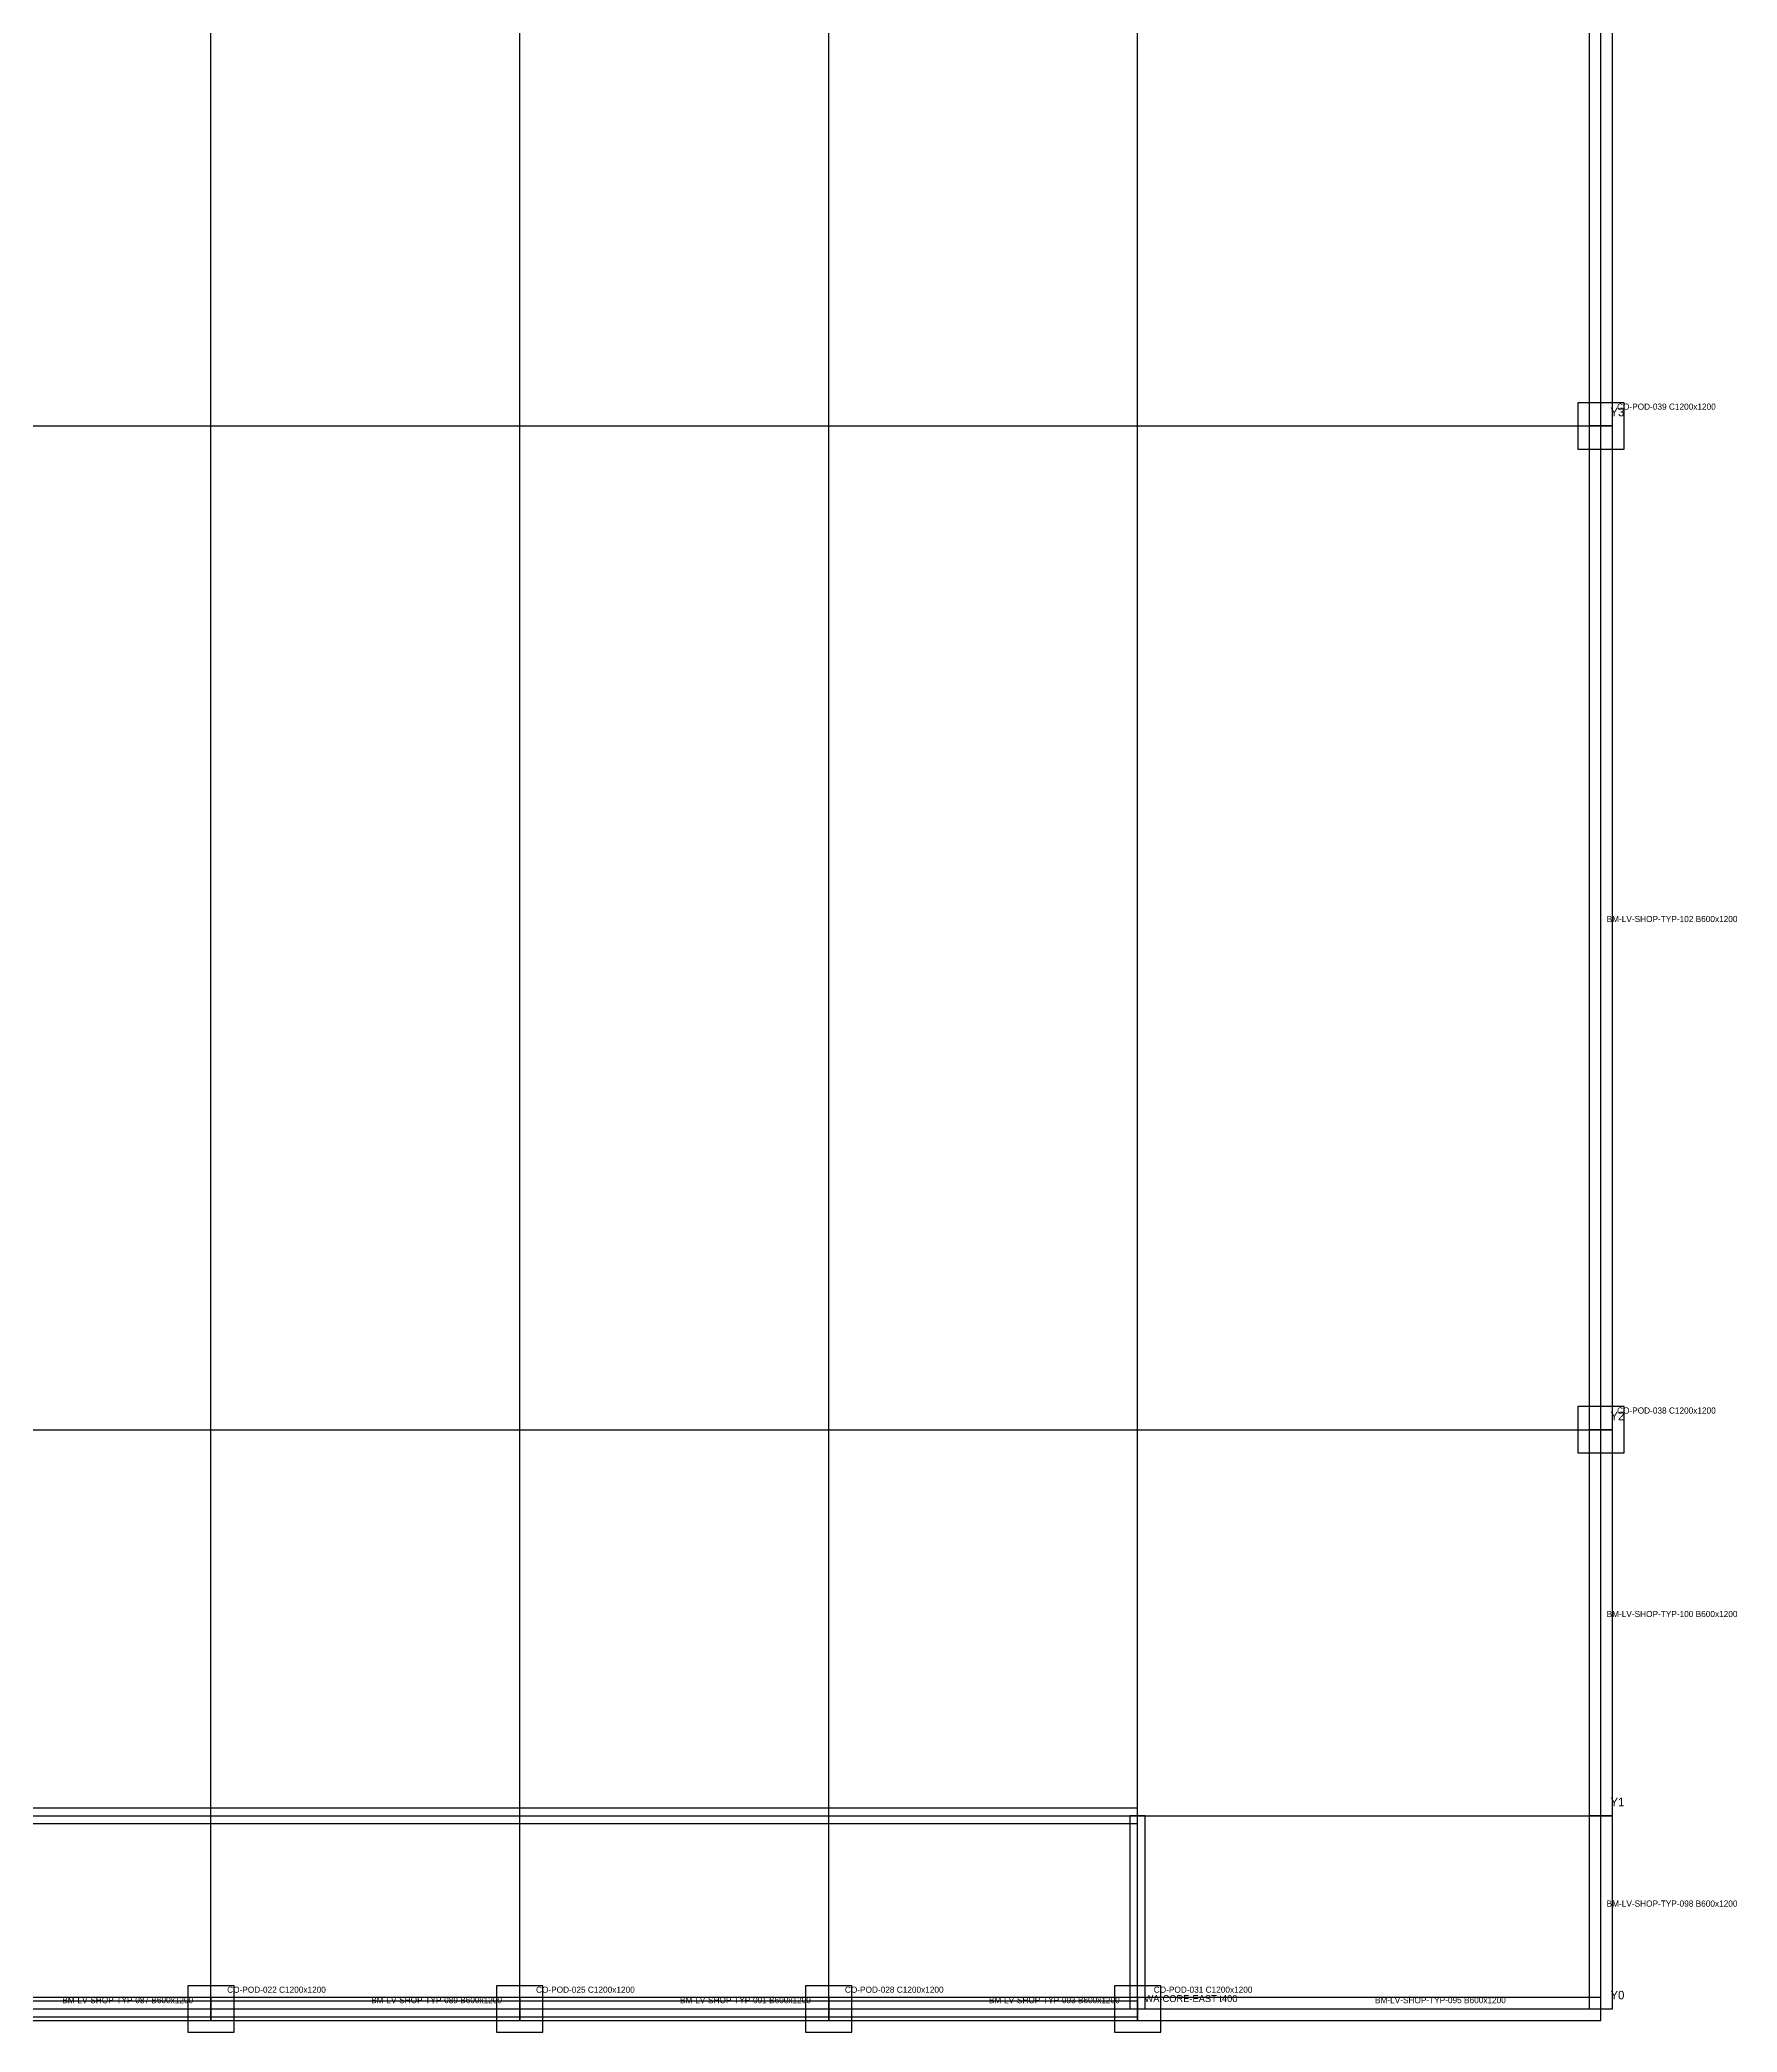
# Model space of a CAD drawing. Header units: millimetres. Extents: x -600 to 226982, y -254450 to 109948.
# Drawn here: x 63568 to 107531, y -127600 to -76000 of the extents above; entities that cross this region are included whole.
import ezdxf

# ---------------------------------------------------------------- set-up
doc = ezdxf.new("R2010")
doc.units = ezdxf.units.MM
for name, color, linetype in [('LV-SHOP-TYP_BEAM', 5, 'Continuous'), ('LV-SHOP-TYP_COLUMN', 1, 'Continuous'), ('LV-SHOP-TYP_GRID', 8, 'Continuous'), ('LV-SHOP-TYP_SLAB', 7, 'Continuous'), ('LV-SHOP-TYP_WALL', 3, 'Continuous'), ('TEXT', 7, 'Continuous')]:
    doc.layers.add(name, color=color, linetype=linetype)

msp = doc.modelspace()

# ---------------------------------------------------------------- linework, layer by layer
at = {"layer": 'LV-SHOP-TYP_BEAM'}
for points in [[(103700, -86000), (104300, -86000), (104300, -54000), (103700, -54000), (103700, -86000)], [(103700, -112000), (104300, -112000), (104300, -86000), (103700, -86000), (103700, -112000)], [(103700, -122000), (104300, -122000), (104300, -112000), (103700, -112000), (103700, -122000)], [(103700, -127000), (104300, -127000), (104300, -122000), (103700, -122000), (103700, -127000)], [(60000, -126700), (60000, -127300), (68000, -127300), (68000, -126700), (60000, -126700)], [(68000, -126700), (68000, -127300), (76000, -127300), (76000, -126700), (68000, -126700)], [(76000, -126700), (76000, -127300), (84000, -127300), (84000, -126700), (76000, -126700)], [(84000, -126700), (84000, -127300), (92000, -127300), (92000, -126700), (84000, -126700)], [(92000, -126700), (92000, -127300), (104000, -127300), (104000, -126700), (92000, -126700)]]:
    msp.add_lwpolyline(points, close=True, dxfattribs=at)
at = {"layer": 'LV-SHOP-TYP_COLUMN'}
for points in [[(103400, -86600), (104600, -86600), (104600, -85400), (103400, -85400), (103400, -86600)], [(103400, -112600), (104600, -112600), (104600, -111400), (103400, -111400), (103400, -112600)], [(67400, -127600), (68600, -127600), (68600, -126400), (67400, -126400), (67400, -127600)], [(75400, -127600), (76600, -127600), (76600, -126400), (75400, -126400), (75400, -127600)], [(83400, -127600), (84600, -127600), (84600, -126400), (83400, -126400), (83400, -127600)], [(91400, -127600), (92600, -127600), (92600, -126400), (91400, -126400), (91400, -127600)]]:
    msp.add_lwpolyline(points, close=True, dxfattribs=at)
at = {"layer": 'LV-SHOP-TYP_GRID'}
for points in [[(68000, -127000), (68000, -25000)], [(76000, -127000), (76000, -25000)], [(84000, -127000), (84000, -25000)], [(92000, -127000), (92000, -25000)], [(104000, -127000), (104000, -25000)], [(0, -86000), (104000, -86000)], [(0, -112000), (104000, -112000)], [(0, -122000), (104000, -122000)], [(0, -127000), (104000, -127000)]]:
    msp.add_lwpolyline(points, dxfattribs=at)
at = {"layer": 'LV-SHOP-TYP_SLAB'}
msp.add_lwpolyline([(0, -127000), (104000, -127000), (104000, -25000), (0, -25000), (0, -127000)], close=True, dxfattribs=at)
at = {"layer": 'LV-SHOP-TYP_WALL'}
for points in [[(12000, -121800), (12000, -122200), (92000, -122200), (92000, -121800), (12000, -121800)], [(91800, -127000), (92200, -127000), (92200, -122000), (91800, -122000), (91800, -127000)], [(12000, -126800), (12000, -127200), (92000, -127200), (92000, -126800), (12000, -126800)]]:
    msp.add_lwpolyline(points, close=True, dxfattribs=at)

# ---------------------------------------------------------------- texts
at = {"layer": 'TEXT'}
for s, height, p in [('Y3', 220, (104250, -85750)), ('CO-POD-039 C1200x1200', 160, (104420, -85580)), ('BM-LV-SHOP-TYP-102 B600x1200', 160, (104150, -98850)), ('CO-POD-038 C1200x1200', 160, (104420, -111580)), ('Y2', 220, (104250, -111750)), ('BM-LV-SHOP-TYP-100 B600x1200', 160, (104150, -116850)), ('Y1', 220, (104250, -121750)), ('BM-LV-SHOP-TYP-098 B600x1200', 160, (104150, -124350)), ('CO-POD-022 C1200x1200', 160, (68420, -126580)), ('CO-POD-025 C1200x1200', 160, (76420, -126580)), ('CO-POD-028 C1200x1200', 160, (84420, -126580)), ('CO-POD-031 C1200x1200', 160, (92420, -126580)), ('BM-LV-SHOP-TYP-087 B600x1200', 160, (64150, -126850)), ('BM-LV-SHOP-TYP-089 B600x1200', 160, (72150, -126850)), ('BM-LV-SHOP-TYP-091 B600x1200', 160, (80150, -126850)), ('BM-LV-SHOP-TYP-093 B600x1200', 160, (88150, -126850)), ('WA-CORE-EAST t400', 180, (92180, -126820)), ('BM-LV-SHOP-TYP-095 B600x1200', 160, (98150, -126850)), ('Y0', 220, (104250, -126750))]:
    msp.add_text(s, height=height, dxfattribs=at).set_placement(p)

doc.saveas('drawing.dxf')
